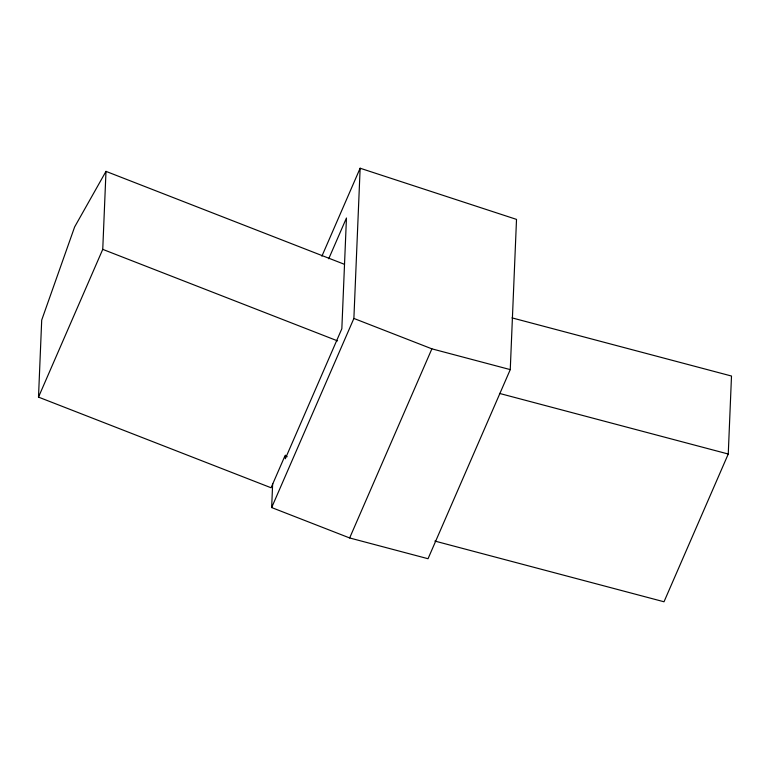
<?xml version="1.0" encoding="UTF-8"?>
<svg xmlns="http://www.w3.org/2000/svg" width="770" height="770" viewBox="0 0 770 770"><rect width="100%" height="100%" fill="white"/><g stroke="black" fill="none" stroke-linecap="round" stroke-linejoin="round"><path stroke-width="1.16" d="M287.191 456.726L284.958 455.85L271.079 487.766L38.5 397.118L41.705 320.079L74.632 226.948L105.991 171.373L344.151 264.197M38.5 397.118L102.747 249.364L105.991 171.373M321.889 256.189L360.139 168.226L516.516 219.392L510.26 369.61L428.033 558.722L349.657 537.961L271.656 507.555L272.657 483.522M285.458 455.176L285.304 458.756L341.842 328.732L346.452 217.997L328.723 258.768M271.656 507.555L353.882 318.443L360.139 168.226M434.867 541.069L664.01 601.774L728.256 454.021L731.5 376.03L512.012 317.875M349.657 537.961L431.883 348.839L510.26 369.61M499.47 393.412L728.256 454.021M353.882 318.443L431.883 348.839M102.747 249.364L337.549 340.879"/></g></svg>
